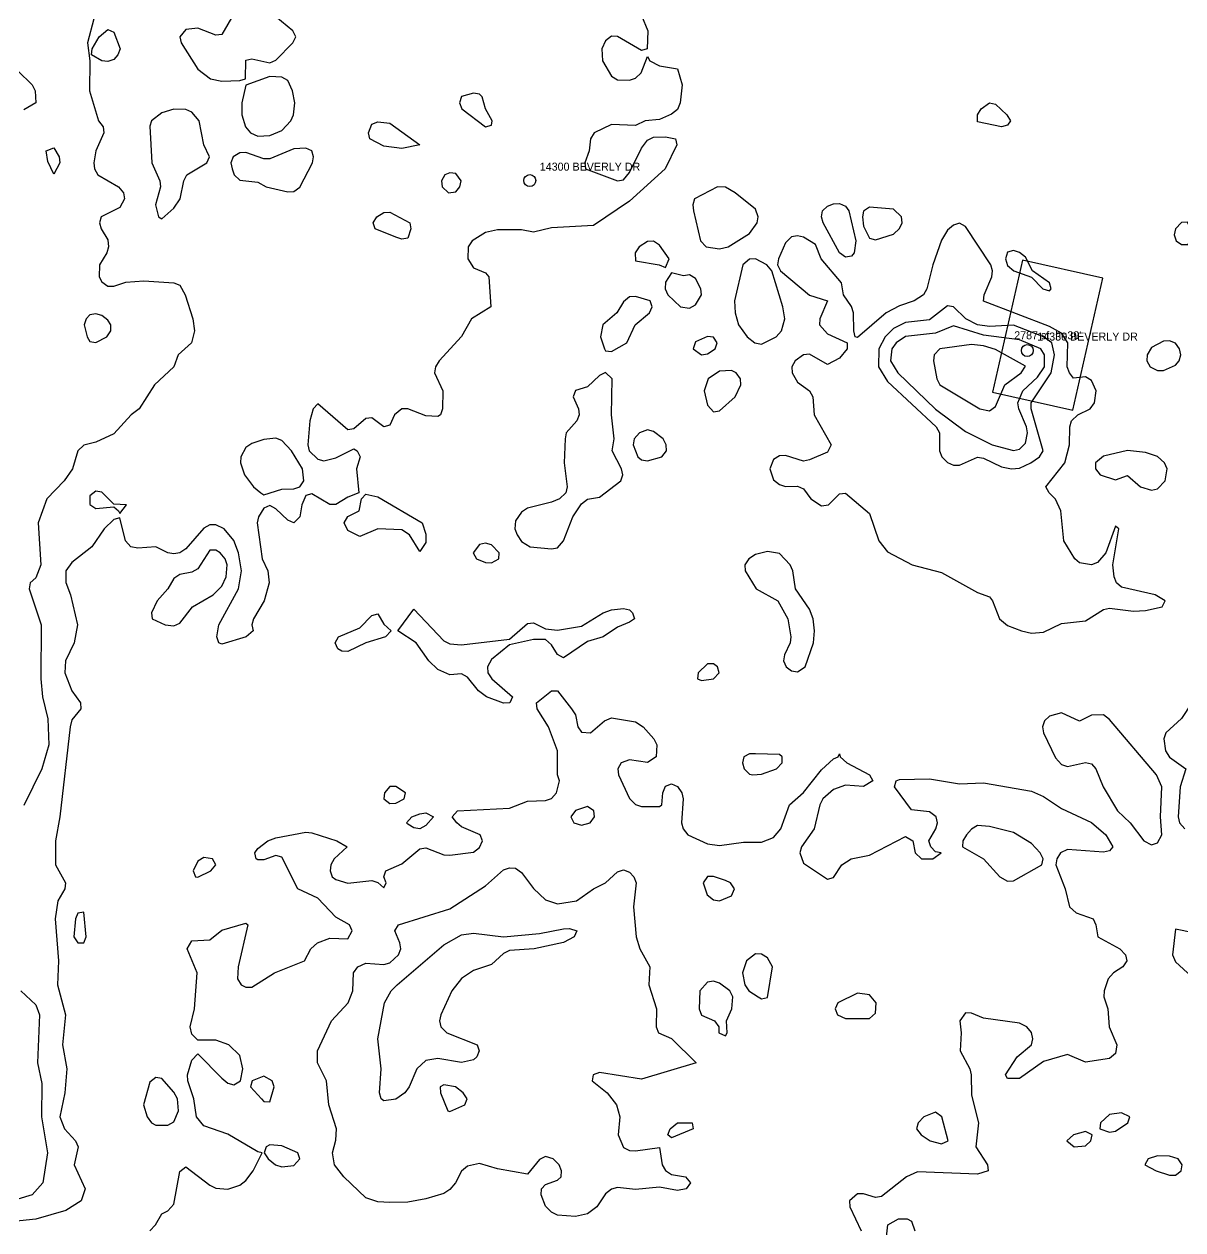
# Model space of a CAD drawing. Extents: x 425119 to 428731, y 1576976 to 1581037.
# Drawn here: x 425820 to 426399, y 1579810 to 1580413 of the extents above; entities that cross this region are included whole.
import ezdxf
from ezdxf.enums import TextEntityAlignment as Align

# ---------------------------------------------------------------- set-up
doc = ezdxf.new("R2010")
doc.units = 21
doc.header["$MEASUREMENT"] = 0
for name, color, linetype in [('A-BLDG-ANNO', 1, 'Continuous'), ('A-BLDG-FTPT', 1, 'Continuous'), ('C-TOPO-MAJR', 3, 'Continuous'), ('C-TOPO-MINR', 8, 'Continuous'), ('G-ANNO-ADDR', 2, 'Continuous')]:
    doc.layers.add(name, color=color, linetype=linetype)

msp = doc.modelspace()

# ---------------------------------------------------------------- linework, layer by layer
at = {"layer": 'A-BLDG-FTPT', "elevation": 72.93}
msp.add_lwpolyline([(426359.25, 1580285.77), (426319.09, 1580294.81), (426304.11, 1580228.76), (426344.26, 1580219.75)], close=True, dxfattribs=at)
at = {"layer": 'C-TOPO-MAJR', "elevation": 70}
msp.add_lwpolyline([(425816.5, 1580389.57), (425823.72, 1580382.5), (425825.17, 1580379.5), (425825.56, 1580373.5), (425819.5, 1580370.04)], dxfattribs=at)
at = {"layer": 'C-TOPO-MAJR'}
for points, elevation in [([(425834.5, 1580337.89), (425831.5, 1580344.2), (425830.64, 1580349.5), (425834.5, 1580351.04), (425837.2, 1580346.5), (425837.49, 1580343.5), (425834.5, 1580337.89)], 70), ([(426303.79, 1580202.5), (426314.5, 1580199.63), (426317.5, 1580200.38), (426320.5, 1580203.24), (426321.58, 1580208.5), (426321.1, 1580211.5), (426317.14, 1580220.5), (426316.69, 1580223.5), (426319.14, 1580229.5), (426326.5, 1580236.37), (426330.01, 1580241.5), (426330.01, 1580247.5), (426328.17, 1580250.5), (426317.5, 1580255.04), (426299.5, 1580257.27), (426284.5, 1580261.96), (426275.5, 1580258.37), (426260.5, 1580256.69), (426255.85, 1580253.5), (426253.71, 1580250.5), (426253.03, 1580244.5), (426256.73, 1580238.5), (426275.5, 1580220.39), (426290.5, 1580209.15), (426303.79, 1580202.5)], 75), ([(425999.5, 1579874.45), (425998.16, 1579875.5), (425997.42, 1579878.5), (425998.27, 1579890.5), (425996.52, 1579905.5), (425999.91, 1579923.5), (426003.23, 1579929.5), (426006.16, 1579932.5), (426029.5, 1579952.56), (426038.5, 1579957.48), (426044.5, 1579958.24), (426059.5, 1579956.56), (426077.5, 1579958.13), (426089.5, 1579960.51), (426092.5, 1579960.73), (426096.11, 1579959.5), (426094.83, 1579956.5), (426089.5, 1579953.72), (426074.79, 1579950.5), (426062.5, 1579949.7), (426059.5, 1579948.14), (426053.5, 1579942.61), (426044.5, 1579939.58), (426038.5, 1579935.71), (426033.59, 1579929.5), (426028.04, 1579917.5), (426027.46, 1579914.5), (426028.09, 1579911.5), (426031.09, 1579908.5), (426046.21, 1579902.5), (426047.31, 1579899.5), (426046.15, 1579896.5), (426044.5, 1579895.07), (426038.5, 1579893.66), (426026.5, 1579895.59), (426020.5, 1579894.63), (426016.15, 1579890.5), (426012.3, 1579881.5), (426010.07, 1579878.5), (426005.5, 1579875.35), (425999.5, 1579874.45)], 70)]:
    msp.add_lwpolyline(points, close=True, dxfattribs=dict(at, elevation=elevation))
at = {"layer": 'C-TOPO-MINR'}
for points, elevation in [([(426128.5, 1580417.16), (426131.56, 1580409.5), (426131.35, 1580400.5), (426128.5, 1580399.67), (426116.5, 1580406.69), (426113.5, 1580406.76), (426110.5, 1580404.44), (426108.61, 1580400.5), (426109.03, 1580394.5), (426113.5, 1580386.88), (426116.5, 1580385.06), (426122.5, 1580384.88), (426125.5, 1580385.89), (426128.31, 1580388.5), (426131.5, 1580396.58), (426132.65, 1580394.5), (426137.5, 1580392.04), (426146.5, 1580390.41), (426148.83, 1580382.5), (426147.76, 1580373.5), (426146.5, 1580370.13), (426143.5, 1580367.84), (426137.5, 1580365.23), (426130.22, 1580364.5), (426125.5, 1580362.15), (426113.5, 1580362.72), (426104.77, 1580358.5), (426102.91, 1580355.5), (426102.23, 1580349.5), (426100.06, 1580343.5), (426100.46, 1580340.5), (426116.5, 1580334.48), (426119.5, 1580334.92), (426122.5, 1580338.61), (426128.5, 1580350.89), (426131.5, 1580354.82), (426134.5, 1580356.28), (426140.5, 1580356.44), (426145.51, 1580355.5), (426146.05, 1580352.5), (426140.29, 1580340.5), (426122.5, 1580324.3), (426104.5, 1580312.14), (426083.5, 1580311.06), (426074.5, 1580308.86), (426068.5, 1580310.06), (426056.5, 1580309.98), (426050.5, 1580308.72), (426043.73, 1580304.5), (426041.81, 1580301.5), (426041.58, 1580295.5), (426044.5, 1580290.98), (426050.5, 1580288.44), (426052.08, 1580286.5), (426053.03, 1580271.5), (426043.39, 1580265.5), (426038.5, 1580256.68), (426027.18, 1580244.5), (426025.46, 1580241.5), (426024.94, 1580238.5), (426029.08, 1580229.5), (426028.96, 1580220.5), (426027.93, 1580217.5), (426026.5, 1580216.7), (426020.5, 1580216.96), (426011.5, 1580220.41), (426008.5, 1580220.55), (426004.87, 1580217.5), (426002.5, 1580212.26), (425999.5, 1580211.54), (425993.5, 1580216.02), (425990.5, 1580215.58), (425984.5, 1580210.44), (425981.5, 1580209.99), (425966.5, 1580223.07), (425964.17, 1580220.5), (425962.57, 1580214.5), (425961.51, 1580202.5), (425962.22, 1580199.5), (425966.5, 1580195.27), (425969.5, 1580194.51), (425975.5, 1580195.94), (425984.5, 1580200.55), (425986.18, 1580199.5), (425987.73, 1580196.5), (425985.84, 1580190.5), (425987.09, 1580178.5), (425981.5, 1580176.34), (425975.5, 1580172.62), (425972.5, 1580172.64), (425963.5, 1580177.91), (425960.5, 1580177.16), (425958.52, 1580172.5), (425957.5, 1580166.45), (425954.5, 1580163.45), (425951.5, 1580164.76), (425945.5, 1580170.53), (425942.5, 1580172.15), (425939.5, 1580170.82), (425936.86, 1580166.5), (425936.22, 1580163.5), (425938.68, 1580145.5), (425941.5, 1580139.5), (425942.16, 1580133.5), (425939.65, 1580124.5), (425934.31, 1580115.5), (425933.61, 1580112.5), (425934.13, 1580109.5), (425930.68, 1580106.5), (425918.5, 1580102.84), (425917.11, 1580103.5), (425915.97, 1580106.5), (425917.08, 1580112.5), (425926.79, 1580130.5), (425928.33, 1580139.5), (425926.85, 1580148.5), (425924.5, 1580154.67), (425919.69, 1580160.5), (425915.5, 1580162.47), (425912.5, 1580162.44), (425909.5, 1580160.89), (425900.5, 1580150.5), (425897.5, 1580148.57), (425894.5, 1580148.06), (425891.5, 1580148.52), (425885.5, 1580151.5), (425876.5, 1580150.84), (425872.99, 1580151.5), (425870.39, 1580154.5), (425867.5, 1580166), (425864.5, 1580165.19), (425859.74, 1580160.5), (425853.49, 1580151.5), (425843.5, 1580143.7), (425840.55, 1580139.5), (425840.5, 1580133.66), (425842.87, 1580127.5), (425846.38, 1580112.5), (425844.72, 1580103.5), (425840.28, 1580094.5), (425839.98, 1580088.5), (425843.45, 1580079.5), (425847.86, 1580073.5), (425847.99, 1580070.5), (425843.5, 1580064.98), (425842.63, 1580061.5), (425837.58, 1580016.5), (425835.37, 1580004.5), (425835.28, 1579992.5), (425840.38, 1579983.5), (425839.94, 1579980.5), (425836.5, 1579974.5), (425835.2, 1579965.5), (425836.84, 1579944.5), (425836.34, 1579932.5), (425840.27, 1579917.5), (425838.86, 1579902.5), (425841.07, 1579890.5), (425839.98, 1579878.5), (425837.48, 1579866.5), (425839.87, 1579860.5), (425845.27, 1579854.5), (425846.61, 1579851.5), (425844.75, 1579842.5), (425850.22, 1579830.5), (425848.11, 1579824.5), (425840.5, 1579819.66), (425825.5, 1579815.33), (425801.5, 1579812.76)], 72), ([(425854.5, 1580415.5), (425851.26, 1580403.5), (425852.52, 1580394.5), (425852.38, 1580379.5), (425856.87, 1580364.5), (425859.14, 1580361.5), (425859.45, 1580358.5), (425855.53, 1580349.5), (425854.5, 1580343.5), (425854.86, 1580340.5), (425856.57, 1580337.5), (425866.79, 1580331.5), (425869.28, 1580328.5), (425869.78, 1580325.5), (425867.5, 1580321.18), (425858.14, 1580316.5), (425857.36, 1580313.5), (425858.1, 1580310.5), (425861.5, 1580304.97), (425861.88, 1580301.5), (425861.06, 1580298.5), (425857.39, 1580292.5), (425857.17, 1580286.5), (425858.5, 1580283.92), (425861.5, 1580281.75), (425864.5, 1580281.75), (425870.5, 1580283.8), (425879.5, 1580284.56), (425894.5, 1580283.5), (425897.5, 1580282.37), (425900.13, 1580277.5), (425903.95, 1580265.5), (425904.9, 1580259.5), (425903.35, 1580253.5), (425896.68, 1580247.5), (425894.6, 1580241.5), (425884.82, 1580232.5), (425877.22, 1580220.5), (425873.13, 1580217.5), (425864.5, 1580208), (425855.5, 1580203.76), (425849.5, 1580202.37), (425846.5, 1580199.57), (425843.89, 1580190.5), (425839.61, 1580184.5), (425830.97, 1580175.5), (425826.68, 1580163.5), (425827.98, 1580142.5), (425825.5, 1580136.06), (425822.73, 1580133.5), (425822.19, 1580130.5), (425828.17, 1580112.5), (425828.02, 1580085.5), (425828.86, 1580076.5), (425831.5, 1580065.48), (425831.96, 1580052.5), (425828.5, 1580040.46), (425819.5, 1580022.17)], 71), ([(425882.52, 1579809.5), (425885.38, 1579812.5), (425888.5, 1579818.07), (425891.5, 1579819.41), (425894.5, 1579822.79), (425897.5, 1579839.11), (425900.5, 1579841.45), (425912.5, 1579832.27), (425915.5, 1579830.8), (425921.5, 1579830.31), (425927.5, 1579832.31), (425930.5, 1579834.66), (425934.13, 1579839.5), (425938.71, 1579848.5), (425936.5, 1579849), (425921.5, 1579857.78), (425909.5, 1579861.92), (425905.84, 1579866.5), (425904.49, 1579875.5), (425901.46, 1579884.5), (425901.3, 1579887.5), (425903.5, 1579894.89), (425906.5, 1579897.98), (425918.5, 1579885.82), (425921.5, 1579883.29), (425924.5, 1579882.47), (425927.84, 1579884.5), (425929.04, 1579890.5), (425927.5, 1579897.2), (425922.08, 1579902.5), (425915.5, 1579904.8), (425906.5, 1579904.74), (425903.5, 1579907.77), (425902.73, 1579911.5), (425904.94, 1579920.5), (425906.24, 1579938.5), (425901.24, 1579950.5), (425903.5, 1579954.48), (425912.5, 1579955.05), (425918.5, 1579959.78), (425930.5, 1579963.33), (425931.59, 1579962.5), (425926.65, 1579941.5), (425926.37, 1579935.5), (425928.18, 1579932.5), (425930.5, 1579931.25), (425933.5, 1579931.37), (425944.84, 1579938.5), (425959.86, 1579944.5), (425963.08, 1579950.5), (425966.38, 1579953.5), (425972.5, 1579955.88), (425981.5, 1579955.48), (425983.66, 1579959.5), (425982.32, 1579962.5), (425975.5, 1579966.3), (425966.5, 1579975.86), (425956.61, 1579980.5), (425948.5, 1579996.33), (425945.5, 1579997.17), (425939.5, 1579995.01), (425936.5, 1579995.01), (425935.64, 1579995.5), (425935.07, 1579998.5), (425936.5, 1580000.73), (425941.6, 1580004.5), (425945.5, 1580006.05), (425960.5, 1580008.84), (425963.5, 1580008.5), (425976.03, 1580004.5), (425981.16, 1580001.5), (425974.73, 1579995.5), (425972.99, 1579992.5), (425972.68, 1579989.5), (425973.74, 1579986.5), (425975.5, 1579985.11), (425981.5, 1579983.38), (425993.5, 1579984.65), (425996.5, 1579983.72), (425999.5, 1579980.98), (426000.73, 1579983.5), (425999.55, 1579986.5), (426000.62, 1579989.5), (426008.5, 1579992.94), (426017.5, 1580000.48), (426020.5, 1580001.02), (426029.5, 1579997.56), (426032.5, 1579997.26), (426044.5, 1579998.85), (426047.5, 1580001.21), (426048.85, 1580004.5), (426047.77, 1580007.5), (426038.5, 1580011.54), (426036.04, 1580013.5), (426033.71, 1580016.5), (426036.46, 1580019.5), (426062.5, 1580020.9), (426071.5, 1580024.27), (426080.5, 1580024.61), (426083.5, 1580025.67), (426085.87, 1580028.5), (426087.39, 1580034.5), (426086.48, 1580037.5), (426086.37, 1580049.5), (426081.87, 1580061.5), (426076.29, 1580070.5), (426075.86, 1580073.5), (426083.5, 1580079.5), (426086.5, 1580079.45), (426093.52, 1580070.5), (426095.47, 1580067.5), (426096.55, 1580061.5), (426098.5, 1580058.9), (426102.9, 1580058.5), (426109.87, 1580064.5), (426113.5, 1580066.03), (426125.5, 1580063.94), (426129.36, 1580061.5), (426134.7, 1580055.5), (426136.08, 1580052.5), (426135.87, 1580046.5), (426131.5, 1580043.69), (426122.5, 1580045), (426118.22, 1580043.5), (426116.68, 1580040.5), (426117.02, 1580037.5), (426122.5, 1580025.59), (426125.5, 1580022.66), (426128.5, 1580021.71), (426137.5, 1580021.64), (426138.63, 1580022.5), (426139.15, 1580028.5), (426140.5, 1580031.78), (426143.5, 1580032.95), (426146.5, 1580031.64), (426148.7, 1580028.5), (426149.23, 1580025.5), (426148.41, 1580013.5), (426149.34, 1580010.5), (426151.61, 1580007.5), (426161.5, 1580002.98), (426167.5, 1580002.21), (426179.5, 1580003.85), (426188.5, 1580003.88), (426194.5, 1580006.08), (426198.09, 1580010.5), (426202.54, 1580022.5), (426209.5, 1580028.64), (426218.5, 1580040.03), (426224.5, 1580045.56), (426226.75, 1580046.5), (426227.5, 1580048.01), (426227.81, 1580046.5), (426231.23, 1580043.5), (426242.52, 1580037.5), (426244.12, 1580034.5), (426239.5, 1580031.63), (426230.5, 1580032.31), (426224.5, 1580030.18), (426219.09, 1580025.5), (426217.67, 1580022.5), (426214.83, 1580010.5), (426208.48, 1580001.5), (426207.61, 1579998.5), (426209.5, 1579993.38), (426221.5, 1579985.24), (426224.5, 1579986.1), (426228.7, 1579992.5), (426233.31, 1579995.5), (426242.5, 1579997.39), (426260.5, 1580006.66), (426264.12, 1580004.5), (426265.35, 1579998.5), (426268.5, 1579995.5), (426274.18, 1579995.5), (426278.31, 1579998.5), (426275.5, 1579999.05), (426273.21, 1580001.5), (426272.26, 1580004.5), (426275.66, 1580010.5), (426276.49, 1580013.5), (426275.81, 1580016.5), (426272.5, 1580019.04), (426263.5, 1580020), (426255.04, 1580031.5), (426255.78, 1580034.5), (426257.5, 1580035.1), (426272.5, 1580035.41), (426287.5, 1580033.02), (426299.5, 1580033.55), (426323.5, 1580029.38), (426329.5, 1580026.71), (426338.5, 1580020.64), (426353.5, 1580013.59), (426360.7, 1580007.5), (426364.21, 1580001.5), (426362.5, 1579999.44), (426359.5, 1579998.89), (426341.5, 1580000.23), (426338.03, 1579998.5), (426336.19, 1579995.5), (426335.69, 1579992.5), (426340.3, 1579980.5), (426342.5, 1579971.5), (426345.8, 1579968.5), (426354.32, 1579965.5), (426355.75, 1579962.5), (426356.65, 1579956.5), (426367.66, 1579950.5), (426370.62, 1579947.5), (426371.18, 1579944.5), (426369.24, 1579941.5), (426364.6, 1579938.5), (426361.92, 1579935.5), (426359.92, 1579929.5), (426359.71, 1579926.5), (426361.67, 1579920.5), (426362.41, 1579911.5), (426366.3, 1579902.5), (426365.5, 1579898.15), (426362.5, 1579895.69), (426350.5, 1579893.82), (426341.5, 1579897.71), (426329.5, 1579894.12), (426317.5, 1579885.73), (426311.5, 1579885.71), (426310.51, 1579887.5), (426316.3, 1579896.5), (426323.59, 1579902.5), (426324.17, 1579905.5), (426323.5, 1579908.61), (426321.28, 1579911.5), (426317.5, 1579913.36), (426299.5, 1579915.79), (426293.5, 1579918.26), (426290.5, 1579918.49), (426287.77, 1579914.5), (426288.4, 1579908.5), (426287.81, 1579899.5), (426292.66, 1579890.5), (426293.39, 1579887.5), (426293.5, 1579877.27), (426296.97, 1579863.5), (426295.77, 1579851.5), (426301.6, 1579842.5), (426301.9, 1579839.5), (426296.5, 1579837.89), (426266.5, 1579839.07), (426261.01, 1579836.5), (426248.5, 1579826.66), (426245.5, 1579826.12), (426239.5, 1579828.03), (426236.5, 1579827.91), (426232.49, 1579824.5), (426232.69, 1579821.5), (426238.38, 1579809.5)], 72), ([(426403.8, 1580073.5), (426398.5, 1580065.67), (426390.78, 1580058.5), (426389.8, 1580055.5), (426390.59, 1580049.5), (426392.5, 1580046.35), (426400.73, 1580040.5), (426397.96, 1580031.5), (426396.84, 1580016.5), (426397.6, 1580013.5), (426400.27, 1580010.5)], 73), ([(425817.91, 1579929.5), (425825.5, 1579922.43), (425827.25, 1579917.5), (425826.27, 1579893.5), (425828.5, 1579883.12), (425828.37, 1579866.5), (425831.39, 1579848.5), (425829, 1579833.5), (425823.63, 1579827.5), (425816.5, 1579825.37)], 71), ([(426250.93, 1579806.5), (426251.74, 1579812.5), (426257.06, 1579815.5), (426261.37, 1579815.5), (426263.5, 1579814.39), (426265.1, 1579809.5)], 72)]:
    msp.add_lwpolyline(points, dxfattribs=dict(at, elevation=elevation))
for points, elevation in [([(425912.87, 1580385.5), (425918.5, 1580384.36), (425927.5, 1580384.61), (425930.43, 1580385.5), (425930.5, 1580394.79), (425933.5, 1580395.47), (425942.5, 1580393.54), (425945.5, 1580394.75), (425954.02, 1580403.5), (425955.62, 1580406.5), (425953.98, 1580409.5), (425945.5, 1580416.51), (425933.5, 1580421.08), (425927.5, 1580419.79), (425924.5, 1580417.91), (425918.5, 1580407.69), (425915.5, 1580407.35), (425906.5, 1580410.79), (425900.5, 1580410.16), (425897.55, 1580406.5), (425898.24, 1580403.5), (425906.5, 1580390.31), (425912.87, 1580385.5)], 72), ([(425858.5, 1580394.43), (425853.29, 1580397.5), (425853.6, 1580400.5), (425857.13, 1580406.5), (425861.5, 1580410.16), (425864.5, 1580408.88), (425867.63, 1580400.5), (425866.58, 1580397.5), (425864.5, 1580395.14), (425861.5, 1580394.09), (425858.5, 1580394.43)], 71), ([(425932.83, 1580358.5), (425936.5, 1580356.76), (425942.5, 1580357.2), (425948.5, 1580359.69), (425952.99, 1580364.5), (425954.39, 1580367.5), (425955.04, 1580373.5), (425953.9, 1580379.5), (425951.5, 1580384.63), (425948.5, 1580386.38), (425942.5, 1580386.67), (425930.5, 1580382.32), (425928.6, 1580373.5), (425928.46, 1580367.5), (425930.39, 1580361.5), (425932.83, 1580358.5)], 72), ([(426050.38, 1580361.5), (426053.5, 1580362.3), (426053.76, 1580364.5), (426050.43, 1580370.5), (426048.77, 1580376.5), (426047.5, 1580377.82), (426044.5, 1580378.35), (426038.5, 1580376.7), (426037.4, 1580373.5), (426038.56, 1580370.5), (426050.38, 1580361.5)], 72), ([(425886.9, 1580316.5), (425888.5, 1580315.49), (425894.5, 1580320.88), (425897.7, 1580325.5), (425899.52, 1580334.5), (425900.98, 1580337.5), (425911.09, 1580343.5), (425912.43, 1580346.5), (425909.5, 1580352.46), (425907.18, 1580364.5), (425903.5, 1580368.81), (425900.5, 1580370.11), (425894.5, 1580370.34), (425888.5, 1580368.43), (425883.39, 1580364.5), (425882.5, 1580361.83), (425883.53, 1580343.5), (425887.52, 1580334.5), (425887.79, 1580331.5), (425885.39, 1580322.5), (425886.9, 1580316.5)], 72), ([(426296.5, 1580363.92), (426296.55, 1580367.5), (426298.34, 1580370.5), (426302.5, 1580373.5), (426305.5, 1580372.77), (426311.2, 1580367.5), (426313, 1580364.5), (426311.5, 1580362.31), (426308.5, 1580361.57), (426296.5, 1580363.92)], 72), ([(425999.5, 1580351.87), (425992.52, 1580355.5), (425991.93, 1580358.5), (425993.5, 1580362.81), (425996.5, 1580363.91), (426002.5, 1580363.32), (426017.54, 1580352.5), (426008.5, 1580350.63), (425999.5, 1580351.87)], 71), ([(425940.69, 1580331.5), (425951.5, 1580329.05), (425954.5, 1580329.12), (425957.5, 1580331.39), (425963.82, 1580343.5), (425964.46, 1580346.5), (425963.5, 1580349.47), (425960.5, 1580350.83), (425954.5, 1580350.53), (425942.5, 1580345.54), (425939.5, 1580345.48), (425930.5, 1580348.58), (425927.5, 1580348.43), (425924.14, 1580346.5), (425923.11, 1580343.5), (425923.7, 1580340.5), (425924.76, 1580337.5), (425927.5, 1580334.8), (425936.5, 1580333.83), (425940.69, 1580331.5)], 72), ([(426031.86, 1580328.5), (426035.5, 1580329.05), (426037.62, 1580331.5), (426038.3, 1580334.5), (426035.5, 1580338.12), (426032.5, 1580338.5), (426030.1, 1580337.5), (426028.44, 1580334.5), (426028.81, 1580331.5), (426031.86, 1580328.5)], 72), ([(426160.79, 1580301.5), (426167.5, 1580300.55), (426171.87, 1580301.5), (426182.5, 1580308.15), (426186.39, 1580313.5), (426186.79, 1580316.5), (426185.5, 1580320.29), (426175.39, 1580328.5), (426170.5, 1580331.36), (426166.4, 1580331.5), (426154.93, 1580325.5), (426154.07, 1580322.5), (426154.49, 1580319.5), (426157.91, 1580304.5), (426160.79, 1580301.5)], 73), ([(426227.5, 1580298.41), (426219.27, 1580313.5), (426218.47, 1580316.5), (426219, 1580319.5), (426221.5, 1580321.9), (426224.5, 1580323), (426227.5, 1580323.12), (426230.5, 1580321.88), (426232.24, 1580319.5), (426235.7, 1580304.5), (426234.83, 1580298.5), (426233.5, 1580296.76), (426230.5, 1580296.32), (426227.5, 1580298.41)], 72), ([(426241.7, 1580307.5), (426242.5, 1580305.89), (426245.5, 1580304.93), (426254.5, 1580307.85), (426257.5, 1580310.6), (426258.79, 1580313.5), (426258.51, 1580316.5), (426254.5, 1580320.34), (426242.5, 1580321.25), (426239.5, 1580319.3), (426238.96, 1580316.5), (426239.5, 1580311.84), (426241.7, 1580307.5)], 73), ([(426005.5, 1580306.4), (425995.26, 1580310.5), (425994.25, 1580313.5), (425996.14, 1580316.5), (425999.5, 1580318.73), (426002.5, 1580318.89), (426012.5, 1580313.5), (426013.09, 1580310.5), (426011.5, 1580305.8), (426008.5, 1580305.33), (426005.5, 1580306.4)], 71), ([(426395.91, 1580304.5), (426398.5, 1580302.63), (426401.5, 1580302.63), (426403.68, 1580304.5), (426404.4, 1580307.5), (426401.5, 1580313.75), (426398.5, 1580313.58), (426395.62, 1580310.5), (426394.88, 1580307.5), (426395.91, 1580304.5)], 73), ([(426318.56, 1580109.5), (426323.5, 1580108.28), (426329.5, 1580108.84), (426338.5, 1580113.15), (426350.5, 1580114.49), (426359.5, 1580120.16), (426362.5, 1580120.88), (426374.5, 1580119.3), (426380.5, 1580119.7), (426388.85, 1580121.5), (426390.46, 1580124.5), (426385.32, 1580127.5), (426368.5, 1580131.34), (426366.02, 1580133.5), (426364.82, 1580136.5), (426364.3, 1580142.5), (426367.23, 1580160.5), (426365.5, 1580161.79), (426360.73, 1580148.5), (426356.5, 1580143.6), (426353.5, 1580142.52), (426347.5, 1580143.53), (426345.18, 1580145.5), (426339.74, 1580154.5), (426338.26, 1580169.5), (426335.5, 1580175.34), (426332.3, 1580178.5), (426330.77, 1580181.5), (426340.13, 1580193.5), (426342.57, 1580202.5), (426342.65, 1580211.5), (426343.52, 1580214.5), (426346.77, 1580217.5), (426352.9, 1580220.5), (426355.02, 1580223.5), (426355.81, 1580229.5), (426353.5, 1580234.67), (426350.5, 1580236.47), (426344.5, 1580235.82), (426342.52, 1580238.5), (426341.43, 1580241.5), (426341.72, 1580253.5), (426338.5, 1580258.38), (426332.5, 1580261.65), (426299.5, 1580274.35), (426299.88, 1580277.5), (426303.74, 1580286.5), (426304.08, 1580289.5), (426303.19, 1580292.5), (426290.5, 1580311.66), (426287.5, 1580313.37), (426284.5, 1580312.35), (426281.5, 1580309.74), (426278.5, 1580304.83), (426274.11, 1580292.5), (426271.22, 1580280.5), (426269.57, 1580277.5), (426264.89, 1580274.5), (426257.5, 1580272.06), (426250.79, 1580268.5), (426236.5, 1580256.18), (426235.28, 1580256.5), (426234.7, 1580259.5), (426234.57, 1580268.5), (426233.5, 1580271.6), (426229.45, 1580277.5), (426228.56, 1580283.5), (426218.36, 1580295.5), (426215.5, 1580302.7), (426209.5, 1580306.28), (426206.5, 1580306.97), (426203.5, 1580306.41), (426200.5, 1580303.49), (426197.01, 1580295.5), (426196.56, 1580292.5), (426198.04, 1580289.5), (426212.5, 1580277.33), (426221.52, 1580274.5), (426217.7, 1580265.5), (426217.45, 1580262.5), (426221.5, 1580257.93), (426231.32, 1580253.5), (426231.29, 1580250.5), (426227.5, 1580245.75), (426221.5, 1580242.61), (426212.5, 1580247.84), (426209.5, 1580247.54), (426205.26, 1580244.5), (426203.7, 1580241.5), (426203.76, 1580238.5), (426206.5, 1580233.77), (426212.5, 1580229.49), (426214.11, 1580226.5), (426214.84, 1580217.5), (426223.3, 1580202.5), (426221.5, 1580198.76), (426212.5, 1580194.96), (426209.5, 1580194.36), (426200.5, 1580197.11), (426197.5, 1580197.02), (426194.5, 1580195.12), (426192.71, 1580190.5), (426194.5, 1580185.01), (426197.5, 1580182.61), (426200.5, 1580181.72), (426206.5, 1580181.79), (426209.5, 1580180.48), (426213.08, 1580175.5), (426218.5, 1580171.97), (426221.98, 1580172.5), (426227.5, 1580178.03), (426230.5, 1580178.27), (426242.5, 1580168.22), (426247.09, 1580154.5), (426251.5, 1580148.93), (426263.84, 1580142.5), (426278.5, 1580138.69), (426296.5, 1580128.73), (426302.5, 1580126.41), (426304.08, 1580124.5), (426307.49, 1580115.5), (426311.5, 1580112.23), (426318.56, 1580109.5)], 73), ([(426137.26, 1580292.5), (426140.5, 1580291.11), (426142.24, 1580295.5), (426137.5, 1580302.34), (426134.5, 1580304.32), (426131.5, 1580304.15), (426127.21, 1580301.5), (426125.21, 1580298.5), (426125.5, 1580294.43), (426137.26, 1580292.5)], 73), ([(426329.18, 1580280.5), (426332.5, 1580279.57), (426333.38, 1580280.5), (426332.55, 1580283.5), (426323.96, 1580289.5), (426320.5, 1580296.29), (426317.5, 1580298.7), (426314.5, 1580299.69), (426311.5, 1580298.78), (426310.61, 1580295.5), (426311.5, 1580292.23), (426314.64, 1580289.5), (426323.5, 1580286.26), (426329.18, 1580280.5)], 73), ([(426185.19, 1580253.5), (426188.5, 1580252.87), (426195.88, 1580256.5), (426198.54, 1580259.5), (426200.16, 1580265.5), (426199.17, 1580271.5), (426193.62, 1580289.5), (426191.19, 1580292.5), (426185.5, 1580295.51), (426182.5, 1580295.34), (426179.1, 1580292.5), (426174.99, 1580274.5), (426175.33, 1580268.5), (426176.96, 1580262.5), (426181.27, 1580256.5), (426185.19, 1580253.5)], 73), ([(426148, 1580271.5), (426152.5, 1580270.86), (426155.5, 1580272.54), (426158.5, 1580277.45), (426158.07, 1580280.5), (426155.5, 1580285.71), (426152.5, 1580287.47), (426149.5, 1580286.94), (426143.5, 1580288.44), (426140.5, 1580283.87), (426140.35, 1580280.5), (426141.69, 1580277.5), (426148, 1580271.5)], 73), ([(426109.9, 1580250.5), (426110.5, 1580249.55), (426113.5, 1580249.13), (426121.09, 1580253.5), (426125.31, 1580262.5), (426132.48, 1580268.5), (426133.79, 1580271.5), (426132.79, 1580274.5), (426125.5, 1580276.71), (426122.5, 1580276.41), (426119.5, 1580274.02), (426116.04, 1580268.5), (426109.06, 1580262.5), (426107.9, 1580256.5), (426109.9, 1580250.5)], 73), ([(426313.61, 1580190.5), (426317.5, 1580190.89), (426323.14, 1580193.5), (426327.58, 1580196.5), (426329.4, 1580199.5), (426323.45, 1580220.5), (426323.43, 1580223.5), (426333.44, 1580238.5), (426335.09, 1580247.5), (426333.66, 1580253.5), (426329.5, 1580256.51), (426314.5, 1580262.32), (426302.5, 1580261.71), (426296.5, 1580262.48), (426290.69, 1580265.5), (426284.5, 1580271.48), (426281.5, 1580272.04), (426272.5, 1580265.04), (426260.5, 1580263.67), (426254.5, 1580260.69), (426250.34, 1580256.5), (426247.18, 1580250.5), (426246.98, 1580241.5), (426251.5, 1580234.2), (426275.86, 1580211.5), (426277.59, 1580208.5), (426277.48, 1580199.5), (426278.65, 1580196.5), (426281.5, 1580193.65), (426284.5, 1580192.39), (426287.5, 1580192.37), (426296.5, 1580196.24), (426299.5, 1580195.78), (426308.5, 1580191.5), (426313.61, 1580190.5)], 74), ([(425851.23, 1580256.5), (425852.5, 1580254.1), (425855.5, 1580253.71), (425861.05, 1580256.5), (425862.99, 1580259.5), (425862.96, 1580262.5), (425861.5, 1580264.82), (425858.5, 1580267.17), (425855.5, 1580268.07), (425852.5, 1580267.56), (425850.64, 1580265.5), (425849.75, 1580262.5), (425851.23, 1580256.5)], 71), ([(426154.28, 1580250.5), (426158.5, 1580247.56), (426161.5, 1580247.95), (426165.31, 1580250.5), (426166.37, 1580253.5), (426164.5, 1580256.37), (426161.5, 1580256.72), (426155.5, 1580254.07), (426154.28, 1580250.5)], 73), ([(426382.88, 1580241.5), (426386.5, 1580239.68), (426389.5, 1580239.63), (426395.5, 1580242.36), (426397.32, 1580244.5), (426398.2, 1580247.5), (426397.59, 1580250.5), (426395.5, 1580253.28), (426392.5, 1580254.5), (426389.5, 1580254.35), (426383.5, 1580251.09), (426381.43, 1580247.5), (426381.3, 1580244.5), (426382.88, 1580241.5)], 73), ([(426297.66, 1580220.5), (426302.5, 1580219.47), (426305.5, 1580221.59), (426310.26, 1580232.5), (426318.44, 1580238.5), (426320.5, 1580241.84), (426305.5, 1580250.17), (426299.5, 1580251.91), (426293.5, 1580252.7), (426277.66, 1580250.5), (426274.86, 1580247.5), (426274.5, 1580244.5), (426276.18, 1580235.5), (426277.62, 1580232.5), (426297.66, 1580220.5)], 76), ([(426072.84, 1580151.5), (426083.5, 1580150.45), (426086.5, 1580151.04), (426089.52, 1580154.5), (426094.18, 1580166.5), (426098.5, 1580172.99), (426101.5, 1580175.32), (426107.5, 1580176.27), (426118.04, 1580184.5), (426119.05, 1580187.5), (426118.38, 1580190.5), (426113.77, 1580199.5), (426114.84, 1580205.5), (426113.38, 1580217.5), (426113.85, 1580235.5), (426110.5, 1580238.64), (426107.5, 1580237.12), (426101.5, 1580231.45), (426095.5, 1580229.6), (426094.32, 1580226.5), (426096.98, 1580220.5), (426097.33, 1580217.5), (426096.16, 1580214.5), (426090.84, 1580208.5), (426090.22, 1580205.5), (426089.81, 1580193.5), (426091.3, 1580181.5), (426090.63, 1580178.5), (426087.39, 1580175.5), (426083.5, 1580173.88), (426071.5, 1580170.87), (426068.5, 1580168.85), (426065.5, 1580164.48), (426065.17, 1580160.5), (426066.31, 1580157.5), (426068.5, 1580154.16), (426072.84, 1580151.5)], 73), ([(426163.2, 1580220.5), (426164.5, 1580219), (426167.5, 1580219.42), (426175.25, 1580226.5), (426178.19, 1580232.5), (426178.02, 1580235.5), (426175.85, 1580238.5), (426173.5, 1580239.64), (426167.5, 1580239.36), (426161.85, 1580235.5), (426159.85, 1580229.5), (426161.5, 1580222.38), (426163.2, 1580220.5)], 73), ([(425938.09, 1580178.5), (425939.5, 1580177.47), (425948.5, 1580180.34), (425954.5, 1580180.57), (425957.5, 1580181.51), (425959.52, 1580184.5), (425958.86, 1580190.5), (425953.35, 1580199.5), (425948.5, 1580204.69), (425945.5, 1580205.8), (425939.5, 1580205.22), (425933.5, 1580203.1), (425930.5, 1580201.14), (425928.06, 1580196.5), (425927.87, 1580193.5), (425929.82, 1580187.5), (425934.36, 1580181.5), (425938.09, 1580178.5)], 72), ([(426126.68, 1580196.5), (426128.5, 1580195), (426131.5, 1580194.47), (426138.68, 1580196.5), (426141.01, 1580199.5), (426140.83, 1580202.5), (426139.22, 1580205.5), (426134.5, 1580209.2), (426131.5, 1580209.95), (426127.38, 1580208.5), (426124.87, 1580205.5), (426124.34, 1580202.5), (426126.68, 1580196.5)], 73), ([(426378.02, 1580181.5), (426383.5, 1580179.77), (426386.5, 1580180.5), (426390.45, 1580184.5), (426391.39, 1580190.5), (426390.03, 1580193.5), (426386.5, 1580196.66), (426380.5, 1580198.58), (426371.5, 1580199.63), (426359.5, 1580196.83), (426355.62, 1580193.5), (426355.48, 1580190.5), (426357.81, 1580187.5), (426365.5, 1580184.99), (426371.5, 1580187.15), (426378.02, 1580181.5)], 73), ([(425866.8, 1580169.5), (425867.5, 1580168.23), (425870.79, 1580172.5), (425864.5, 1580172.76), (425858.5, 1580178.9), (425855.5, 1580179.38), (425852.5, 1580176.94), (425852.5, 1580172.68), (425855.5, 1580170.72), (425864.5, 1580171.57), (425866.8, 1580169.5)], 72), ([(426017.5, 1580149.23), (426012.36, 1580157.5), (426008.5, 1580159.94), (425996.5, 1580160.45), (425987.5, 1580156.6), (425981.5, 1580159.58), (425979.67, 1580163.5), (425981.5, 1580166.59), (425987.25, 1580169.5), (425988.45, 1580175.5), (425990.5, 1580177.84), (425996.5, 1580176.54), (426018.77, 1580163.5), (426020.5, 1580157.9), (426020.5, 1580153.59), (426017.5, 1580149.23)], 72), ([(426045.86, 1580145.5), (426050.5, 1580143.6), (426053.5, 1580143.53), (426057.06, 1580145.5), (426057.25, 1580148.5), (426053.5, 1580152.57), (426050.5, 1580153.36), (426047.5, 1580152.73), (426044.2, 1580148.5), (426045.86, 1580145.5)], 73), ([(425890.22, 1580112.5), (425894.5, 1580112.06), (425897.5, 1580113.27), (425903.87, 1580121.5), (425914.18, 1580127.5), (425918.5, 1580131.74), (425920.75, 1580136.5), (425921.17, 1580142.5), (425920.13, 1580145.5), (425917.71, 1580148.5), (425915.5, 1580149.88), (425912.5, 1580149.74), (425906.5, 1580140.52), (425903.5, 1580138.9), (425897.5, 1580137.63), (425894.5, 1580135.58), (425891.53, 1580130.5), (425886.12, 1580124.5), (425883.4, 1580118.5), (425883.74, 1580115.5), (425890.22, 1580112.5)], 73), ([(426200.75, 1580091.5), (426203.5, 1580089.49), (426206.5, 1580088.98), (426210.31, 1580091.5), (426214.55, 1580103.5), (426215.07, 1580109.5), (426214.39, 1580115.5), (426212.5, 1580120.28), (426205.44, 1580130.5), (426204.13, 1580139.5), (426202.82, 1580142.5), (426197.5, 1580148.11), (426191.5, 1580149.18), (426185.5, 1580147.59), (426182.1, 1580145.5), (426180.1, 1580142.5), (426180.32, 1580139.5), (426185.74, 1580130.5), (426196.61, 1580124.5), (426201.7, 1580115.5), (426203.12, 1580106.5), (426202.88, 1580103.5), (426199.99, 1580097.5), (426199.52, 1580094.5), (426200.75, 1580091.5)], 73), ([(425978.5, 1580099.39), (425976.55, 1580100.5), (425975.3, 1580103.5), (425976.9, 1580106.5), (425987.5, 1580110.93), (425993.5, 1580117.17), (425996.5, 1580117.92), (425999.5, 1580112.86), (426003.22, 1580109.5), (426000.43, 1580106.5), (425990.5, 1580103.55), (425981.5, 1580099.21), (425978.5, 1580099.39)], 72), ([(426059.5, 1580073.37), (426050.92, 1580076.5), (426046.85, 1580079.5), (426041.5, 1580086.39), (426038.5, 1580087.97), (426032.5, 1580087.48), (426026.5, 1580090.19), (426022.16, 1580094.5), (426015.77, 1580103.5), (426006.54, 1580109.5), (426014.5, 1580120.31), (426029.5, 1580104.49), (426032.5, 1580103.01), (426038.5, 1580102.5), (426062.5, 1580105.33), (426071.5, 1580113.13), (426074.5, 1580113.48), (426080.5, 1580110.52), (426086.5, 1580109.87), (426098.5, 1580111.89), (426109.27, 1580118.5), (426113.5, 1580119.95), (426119.5, 1580120.72), (426122.5, 1580120.01), (426124.03, 1580118.5), (426125.02, 1580115.5), (426122.5, 1580113.76), (426116.5, 1580111.26), (426109.29, 1580106.5), (426101.5, 1580104.21), (426089.5, 1580095.95), (426086.5, 1580097.6), (426083.5, 1580102.43), (426080.5, 1580105.09), (426074.5, 1580105.15), (426062.5, 1580102.41), (426053.5, 1580095.2), (426051.34, 1580091.5), (426051.51, 1580088.5), (426053.67, 1580085.5), (426063.85, 1580076.5), (426062.66, 1580073.5), (426059.5, 1580073.37)], 72), ([(426156.39, 1580085.5), (426158.5, 1580084.65), (426164.5, 1580085.5), (426167.26, 1580088.5), (426166.51, 1580091.5), (426164.5, 1580093.04), (426161.5, 1580093), (426156.74, 1580088.5), (426156.39, 1580085.5)], 73), ([(426379.65, 1580004.5), (426383.5, 1580002.57), (426386.5, 1580003.5), (426388.7, 1580007.5), (426388.09, 1580016.5), (426388.79, 1580031.5), (426385.99, 1580037.5), (426362.5, 1580065.23), (426359.5, 1580067.42), (426353.5, 1580067.38), (426347.5, 1580064.32), (426338.5, 1580068.52), (426332.5, 1580066.81), (426330.11, 1580064.5), (426329.05, 1580061.5), (426329.58, 1580058.5), (426335.5, 1580045.96), (426338.5, 1580042.64), (426341.5, 1580041.6), (426350.5, 1580043.63), (426353.5, 1580043.01), (426355.67, 1580040.5), (426359.41, 1580031.5), (426366.5, 1580019.5), (426372.82, 1580013.5), (426379.65, 1580004.5)], 73), ([(426184.15, 1580037.5), (426188.5, 1580037.83), (426195.98, 1580040.5), (426198.8, 1580043.5), (426198.87, 1580046.5), (426197.5, 1580047.61), (426185.5, 1580047.92), (426182.5, 1580047.91), (426179.63, 1580046.5), (426179.02, 1580043.5), (426179.86, 1580040.5), (426182.5, 1580037.86), (426184.15, 1580037.5)], 73), ([(425999.54, 1580025.5), (426002.5, 1580023.13), (426005.5, 1580023.36), (426009.73, 1580025.5), (426010.48, 1580028.5), (426005.5, 1580031.65), (426002.5, 1580031.7), (425999.94, 1580028.5), (425999.54, 1580025.5)], 73), ([(426011.5, 1580012.88), (426010.84, 1580013.5), (426013.6, 1580016.5), (426017.5, 1580017.99), (426020.5, 1580018.43), (426024.42, 1580016.5), (426020.5, 1580012.11), (426017.5, 1580010.52), (426014.5, 1580010.93), (426011.5, 1580012.88)], 72), ([(426094.57, 1580013.5), (426098.5, 1580012.33), (426102.78, 1580013.5), (426105, 1580016.5), (426104.57, 1580019.5), (426101.5, 1580021.66), (426095.5, 1580019.64), (426093.11, 1580016.5), (426094.57, 1580013.5)], 72), ([(426307.76, 1579986.5), (426311.5, 1579984.24), (426314.5, 1579984.54), (426328.71, 1579992.5), (426329.4, 1579995.5), (426327.93, 1579998.5), (426323.5, 1580003.12), (426314.5, 1580008.64), (426302.5, 1580011.59), (426296.5, 1580012.08), (426293.5, 1580010.39), (426291.08, 1580007.5), (426289.2, 1580004.5), (426289.01, 1580001.5), (426299.5, 1579995.5), (426307.76, 1579986.5)], 72), ([(425905.33, 1579986.5), (425906.5, 1579986.24), (425913.06, 1579989.5), (425915.53, 1579992.5), (425913.81, 1579995.5), (425909.5, 1579996.23), (425906.5, 1579994.37), (425904.27, 1579989.5), (425905.33, 1579986.5)], 73), ([(426086.5, 1579817.32), (426083.5, 1579818.78), (426080.5, 1579821.75), (426078.22, 1579827.5), (426078.42, 1579830.5), (426080.5, 1579832.58), (426086.5, 1579834.87), (426088.24, 1579836.5), (426088.51, 1579839.5), (426087.25, 1579842.5), (426084.3, 1579845.5), (426080.5, 1579846.59), (426077.5, 1579845.19), (426071.5, 1579837.89), (426056.5, 1579840.41), (426047.5, 1579843.08), (426041.5, 1579841.87), (426038.5, 1579839.27), (426035.48, 1579833.5), (426032.5, 1579830.11), (426029.5, 1579828.22), (426020.5, 1579825.48), (426011.5, 1579823.81), (426002.5, 1579823.73), (425996.5, 1579824.04), (425990.5, 1579825.95), (425979.57, 1579836.5), (425974.97, 1579842.5), (425973.82, 1579848.5), (425975.5, 1579854.74), (425975.86, 1579860.5), (425972, 1579872.5), (425970.82, 1579884.5), (425966.44, 1579893.5), (425966.34, 1579899.5), (425973.33, 1579914.5), (425981.78, 1579923.5), (425983.99, 1579929.5), (425984.41, 1579938.5), (425986.52, 1579941.5), (425990.5, 1579943.29), (425999.5, 1579942.69), (426002.5, 1579943.45), (426006.95, 1579947.5), (426008.05, 1579950.5), (426007.58, 1579953.5), (426005.01, 1579959.5), (426006.92, 1579962.5), (426032.5, 1579970.53), (426050.5, 1579981.91), (426059.5, 1579989.91), (426062.5, 1579990.99), (426065.5, 1579990.77), (426068.5, 1579988.64), (426074.5, 1579980.72), (426080.5, 1579974.92), (426086.5, 1579973), (426095.92, 1579974.5), (426104.5, 1579980.56), (426110.5, 1579983.57), (426116.5, 1579988.99), (426119.5, 1579989.95), (426122.5, 1579988.83), (426124.69, 1579986.5), (426125.84, 1579983.5), (426124.5, 1579971.5), (426125.81, 1579956.5), (426127.66, 1579950.5), (426132.63, 1579941.5), (426132.19, 1579932.5), (426135.96, 1579920.5), (426135.79, 1579911.5), (426137.01, 1579908.5), (426143.5, 1579905.62), (426155.73, 1579893.5), (426128.5, 1579885.28), (426107.5, 1579888.73), (426104.33, 1579887.5), (426103.8, 1579884.5), (426111.33, 1579878.5), (426115.96, 1579872.5), (426117.7, 1579866.5), (426116.85, 1579857.5), (426119.5, 1579851.18), (426122.5, 1579849.64), (426125.5, 1579849.42), (426137.5, 1579851.12), (426138.75, 1579842.5), (426140.5, 1579839.68), (426143.5, 1579837.68), (426150.46, 1579836.5), (426152.92, 1579833.5), (426150.73, 1579830.5), (426146.5, 1579829.69), (426137.5, 1579831.29), (426125.5, 1579830.21), (426116.5, 1579831.17), (426113.5, 1579830.25), (426110.5, 1579827.91), (426106.05, 1579821.5), (426101.5, 1579818.06), (426095.5, 1579816.68), (426086.5, 1579817.32)], 71), ([(426161.36, 1579977.5), (426164.5, 1579975.05), (426167.5, 1579974.51), (426173.5, 1579977.03), (426175.03, 1579980.5), (426172.99, 1579983.5), (426170.5, 1579984.68), (426164.5, 1579986.68), (426161.5, 1579986.66), (426159.31, 1579983.5), (426161.36, 1579977.5)], 72), ([(425846.48, 1579953.5), (425849.5, 1579953.52), (425850.72, 1579956.5), (425849.5, 1579968.76), (425846.5, 1579968.33), (425845.27, 1579965.5), (425844.46, 1579956.5), (425846.48, 1579953.5)], 73), ([(426401.5, 1579938.5), (426404.5, 1579937.68), (426407.5, 1579941.92), (426409.7, 1579947.5), (426409.87, 1579950.5), (426407.5, 1579956.21), (426404.5, 1579958.48), (426395.5, 1579960.28), (426394.08, 1579947.5), (426395.5, 1579944.07), (426401.5, 1579938.5)], 73), ([(426186.77, 1579926.5), (426188.5, 1579925.42), (426191.5, 1579926.1), (426193.9, 1579941.5), (426191.5, 1579945.93), (426188.5, 1579947.82), (426185.5, 1579948.06), (426180.93, 1579944.5), (426179.04, 1579938.5), (426180.16, 1579932.5), (426182.07, 1579929.5), (426186.77, 1579926.5)], 72), ([(426167.13, 1579908.5), (426170.5, 1579906.95), (426171.25, 1579908.5), (426170.95, 1579914.5), (426173.72, 1579920.5), (426174.14, 1579926.5), (426172.58, 1579929.5), (426167.5, 1579933.37), (426164.5, 1579934.29), (426161.5, 1579933.83), (426157.64, 1579929.5), (426157.23, 1579920.5), (426158.5, 1579917.32), (426164.94, 1579914.5), (426167.14, 1579911.5), (426167.13, 1579908.5)], 72), ([(426226.43, 1579917.5), (426230.5, 1579915.7), (426242.5, 1579915.59), (426245.5, 1579918.36), (426245.86, 1579923.5), (426242.5, 1579927.49), (426236.5, 1579928.29), (426226.7, 1579923.5), (426225.34, 1579920.5), (426226.43, 1579917.5)], 72), ([(425883.31, 1579863.5), (425885.5, 1579862.25), (425891.5, 1579862.34), (425894.5, 1579864.07), (425896.87, 1579869.5), (425896.43, 1579875.5), (425894.5, 1579878.81), (425888.5, 1579885.64), (425885.5, 1579886.2), (425882.5, 1579883.79), (425879.4, 1579872.5), (425881.15, 1579866.5), (425883.31, 1579863.5)], 73), ([(425938.35, 1579875.5), (425939.5, 1579874.13), (425942.5, 1579873.97), (425944.76, 1579881.5), (425943.75, 1579884.5), (425939.5, 1579886.77), (425933.76, 1579884.5), (425932.94, 1579881.5), (425938.35, 1579875.5)], 72), ([(426031.61, 1579869.5), (426032.5, 1579869.16), (426040.14, 1579872.5), (426041.33, 1579875.5), (426039.23, 1579878.5), (426035.4, 1579881.5), (426029.5, 1579882.41), (426027.8, 1579881.5), (426027.93, 1579878.5), (426031.61, 1579869.5)], 71), ([(426272.79, 1579854.5), (426278.5, 1579853.07), (426281.89, 1579854.5), (426278.74, 1579866.5), (426275.5, 1579868.82), (426269.72, 1579866.5), (426266.88, 1579863.5), (426265.95, 1579860.5), (426268.3, 1579857.5), (426272.79, 1579854.5)], 72), ([(426357.78, 1579860.5), (426362.5, 1579858.74), (426365.5, 1579859.3), (426371.76, 1579863.5), (426372.67, 1579866.5), (426368.5, 1579868.43), (426362.5, 1579867.68), (426358, 1579863.5), (426357.78, 1579860.5)], 73), ([(426143.5, 1579855.98), (426141.65, 1579857.5), (426142.75, 1579860.5), (426146.46, 1579863.5), (426153.84, 1579863.5), (426154.31, 1579860.5), (426143.5, 1579855.98)], 71), ([(426344.93, 1579851.5), (426350.5, 1579851.92), (426353.28, 1579854.5), (426353.96, 1579857.5), (426350.5, 1579859.08), (426344.5, 1579857.5), (426341.27, 1579854.5), (426344.93, 1579851.5)], 73), ([(425945.42, 1579842.5), (425948.5, 1579841.49), (425954.5, 1579842.15), (425957.52, 1579845.5), (425956.51, 1579848.5), (425948.5, 1579852.05), (425942.5, 1579852.57), (425940.68, 1579851.5), (425939.65, 1579848.5), (425941.63, 1579845.5), (425945.42, 1579842.5)], 72), ([(426385.96, 1579839.5), (426392.5, 1579837.28), (426395.5, 1579837.24), (426398.44, 1579839.5), (426398.9, 1579842.5), (426396.82, 1579845.5), (426392.5, 1579846.84), (426386.5, 1579846.96), (426381.85, 1579845.5), (426380.25, 1579842.5), (426385.96, 1579839.5)], 73)]:
    msp.add_lwpolyline(points, close=True, dxfattribs=dict(at, elevation=elevation))
at = {"layer": 'G-ANNO-ADDR'}
for centre in [(426072.58, 1580334.58), (426321.45, 1580249.63)]:
    msp.add_circle(centre, 3, dxfattribs=at)

# ---------------------------------------------------------------- texts
at = {"layer": 'A-BLDG-ANNO'}
msp.add_text("2787 sf  h=39'", height=4, dxfattribs=at).set_placement((426331.68, 1580257.27), align=Align.MIDDLE_CENTER)
at = {"layer": 'G-ANNO-ADDR'}
for s, p in [('14300 BEVERLY DR', (426077.58, 1580339.58)), ('14330 BEVERLY DR', (426326.45, 1580254.63))]:
    msp.add_text(s, height=4, dxfattribs=at).set_placement(p)

doc.saveas('drawing.dxf')
